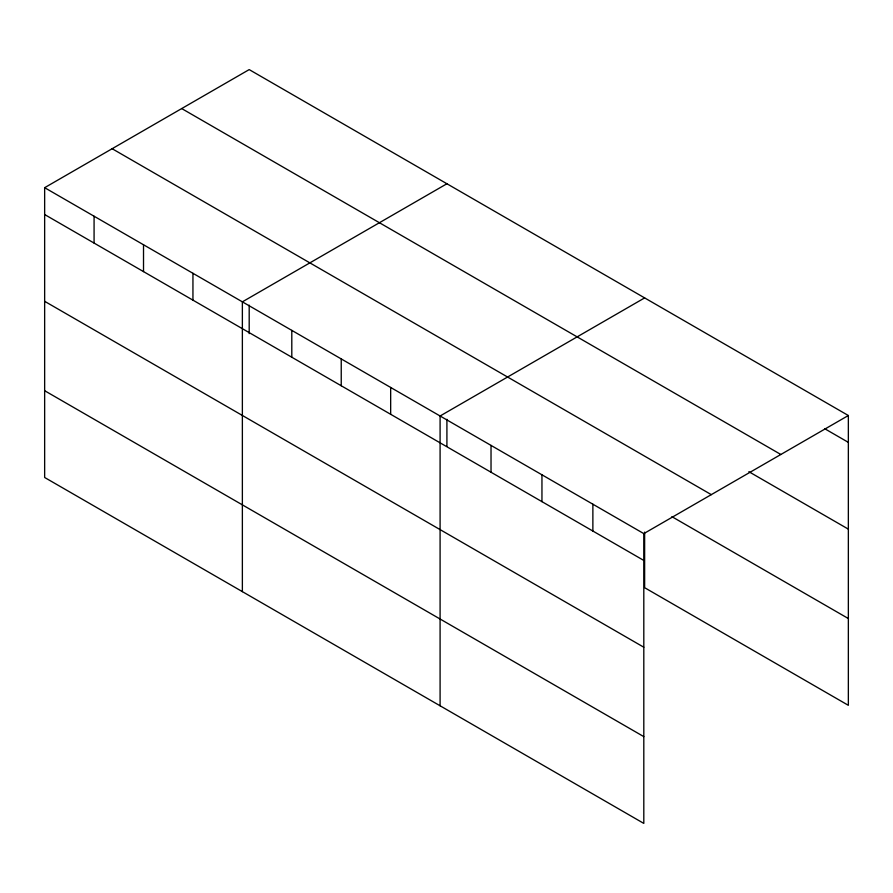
<?xml version="1.0" encoding="UTF-8"?>
<svg xmlns="http://www.w3.org/2000/svg" width="893" height="893" viewBox="0 0 893 893"><rect width="100%" height="100%" fill="white"/><g stroke="black" fill="none" stroke-linecap="round" stroke-linejoin="round"><path stroke-width="1.34" d="M44.65 187.686L643.808 533.612L643.808 823.402L44.65 477.487L44.65 187.686L249.192 69.598L848.35 415.513L848.35 705.314L644.634 587.694L644.634 532.105M446.913 183.757L242.371 301.845L242.371 591.635M644.634 297.905L440.093 415.993L440.093 705.794M643.808 533.612L848.35 415.513M824.663 428.685L848.35 442.359M181.692 108.566L780.85 454.492M748.859 471.694L848.35 529.136M112.15 148.718L711.308 494.644M671.882 516.656L848.35 618.536M44.65 214.532L643.808 560.447M44.65 301.309L643.808 647.224M44.65 390.71L643.808 736.625M592.874 504.21L592.874 531.045M541.951 474.808L541.951 501.643M491.027 445.406L491.027 472.241M446.913 419.308L446.913 446.422M390.665 387.462L390.665 414.296M341.238 358.919L341.238 385.765M291.799 330.388L291.799 357.222M249.192 305.16L249.192 333.625M192.944 273.303L192.944 300.148M143.516 244.771L143.516 271.606M94.078 216.229L94.078 243.075"/></g></svg>
